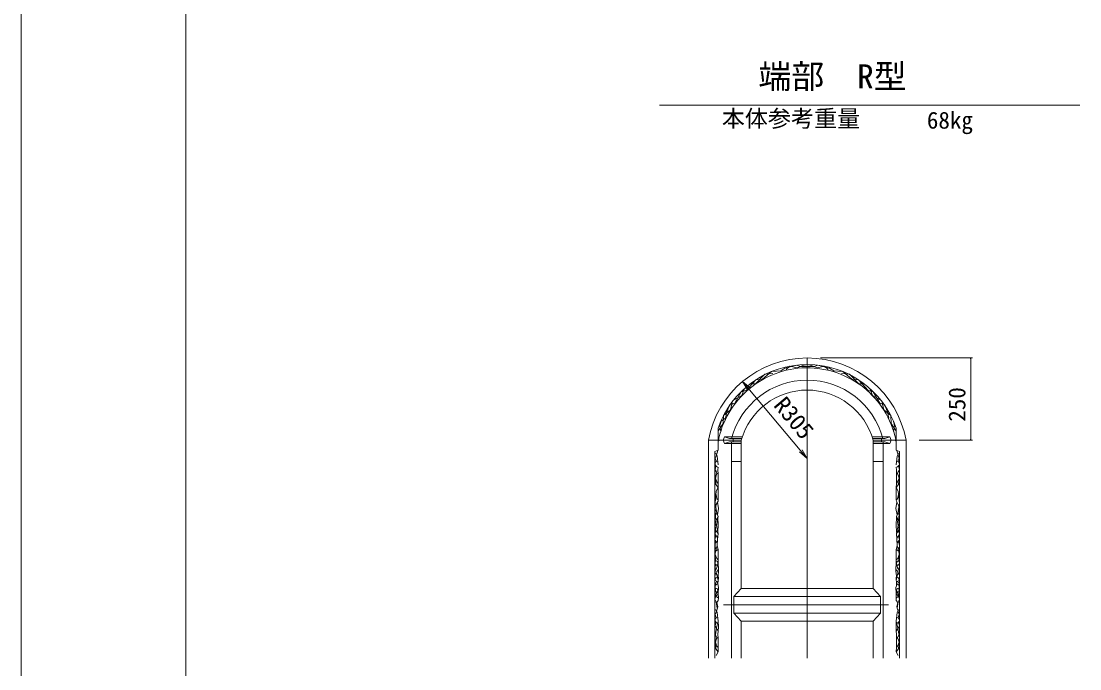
# Model space of a CAD drawing. Units: millimetres on the paper. Extents: x -5 to 836, y 1 to 595.
# Drawn here: x -5.3 to 155.3, y 199.8 to 298.2 of the extents above; entities that cross this region are included whole.
import ezdxf
from ezdxf.enums import TextEntityAlignment as Align

# ---------------------------------------------------------------- set-up
doc = ezdxf.new("R2010")
doc.units = ezdxf.units.MM
doc.linetypes.add('USER1', pattern=[200, 125, -25, 25, -25])
doc.linetypes.add('USER2', pattern=[75, 50, -25])
for name, color, linetype, lineweight in [('0_2', 7, 'Continuous', 18), ('D-STR-DIM（寸法）', 7, 'Continuous', 18), ('D-STR-HTXT（旗揚げ）', 4, 'Continuous', 18), ('D-STR-STRn（構造物）', 7, 'Continuous', 18), ('D-STR-TXT（文字）', 7, 'Continuous', 18), ('D-STR（構造物外形線）', 1, 'Continuous', 18), ('D-TTL(外枠）', 2, 'Continuous', 18), ('DEFPOINTS_3', 8, 'Continuous', 18)]:
    doc.layers.add(name, color=color, linetype=linetype, lineweight=lineweight)
doc.styles.add('ＭＳ ゴシック', font='')
doc.styles.get('ＭＳ ゴシック').set_extended_font_data('MS Gothic')

msp = doc.modelspace()

# ---------------------------------------------------------------- linework, layer by layer
at = {"layer": '0_2'}
for p, q in [((138.773, 246.901), (138.798, 247.051)), ((138.798, 247.051), (138.823, 246.901)), ((138.798, 234.551), (138.773, 234.701)), ((138.823, 234.701), (138.798, 234.551))]:
    msp.add_line(p, q, dxfattribs=at)
at = {"layer": '0_2', "color": 9}
for p, q in [((138.798, 247.051), (138.798, 247.031)), ((138.798, 234.551), (138.798, 234.571))]:
    msp.add_line(p, q, dxfattribs=at)
at = {"layer": 'D-STR-DIM（寸法）'}
for p, q in [((115.974, 247.051), (139.048, 247.051)), ((138.798, 247.031), (138.798, 234.571)), ((130.974, 234.551), (139.048, 234.551))]:
    msp.add_line(p, q, dxfattribs=at)
at = {"layer": 'D-STR-HTXT（旗揚げ）'}
for p, q in [((91.555, 285.433), (155.339, 285.433)), ((113.974, 231.801), (104.172, 243.483)), ((104.945, 242.173), (104.172, 243.483)), ((104.172, 243.483), (105.328, 242.495)), ((113.974, 231.801), (113.202, 233.111)), ((112.819, 232.789), (113.974, 231.801))]:
    msp.add_line(p, q, dxfattribs=at)
at = {"layer": 'D-STR-STRn（構造物）', "linetype": 'USER2'}
for p, q in [((110.572, 245.495), (112.383, 245.937)), ((111.351, 245.811), (110.803, 245.284)), ((112.467, 245.558), (111.351, 245.811)), ((112.383, 245.937), (112.867, 245.748)), ((113.33, 245.895), (112.467, 245.558)), ((113.974, 246.051), (113.33, 245.895)), ((113.974, 246.051), (114.618, 245.895)), ((114.618, 245.895), (115.482, 245.558)), ((115.566, 245.937), (115.082, 245.748)), ((115.482, 245.558), (116.598, 245.811)), ((117.377, 245.495), (115.566, 245.937)), ((116.598, 245.811), (117.146, 245.284)), ((107.56, 244.589), (106.149, 243.136)), ((107.202, 243.831), (108.571, 244.989)), ((108.782, 244.674), (107.56, 244.589)), ((108.571, 244.989), (109.329, 245.032)), ((109.329, 245.032), (109.961, 245.095)), ((109.961, 245.095), (110.572, 245.495)), ((112.867, 245.748), (113.899, 245.769)), ((115.082, 245.748), (114.05, 245.769)), ((117.988, 245.095), (117.377, 245.495)), ((118.62, 245.032), (117.988, 245.095)), ((119.378, 244.989), (118.62, 245.032)), ((119.167, 244.674), (120.389, 244.589)), ((120.747, 243.831), (119.378, 244.989)), ((120.389, 244.589), (121.8, 243.136)), ((104.717, 242.104), (106.191, 243.726)), ((106.149, 243.136), (105.412, 243.136)), ((106.191, 243.726), (107.202, 243.831)), ((121.758, 243.726), (120.747, 243.831)), ((123.232, 242.104), (121.758, 243.726)), ((121.8, 243.136), (122.537, 243.136)), ((104.064, 241.346), (102.906, 240.693)), ((102.969, 240.188), (103.959, 241.915)), ((103.959, 241.915), (104.717, 242.104)), ((104.422, 242.315), (104.064, 241.346)), ((123.99, 241.915), (123.232, 242.104)), ((123.527, 242.315), (123.885, 241.346)), ((123.885, 241.346), (125.043, 240.693)), ((124.98, 240.188), (123.99, 241.915)), ((101.79, 238.84), (102.19, 239.935)), ((102.19, 239.935), (102.969, 240.188)), ((102.59, 240.251), (102.337, 239.177)), ((125.759, 239.935), (124.98, 240.188)), ((125.359, 240.251), (125.611, 239.177)), ((126.159, 238.84), (125.759, 239.935)), ((100.905, 237.45), (101.579, 237.913)), ((101.284, 238.335), (101.221, 237.113)), ((102.337, 239.177), (101.284, 238.335)), ((101.579, 237.913), (101.79, 238.84)), ((125.611, 239.177), (126.664, 238.335)), ((126.37, 237.913), (126.159, 238.84)), ((126.664, 238.335), (126.728, 237.113)), ((101.221, 237.113), (100.526, 236.018)), ((100.737, 236.755), (100.905, 237.45)), ((100.863, 235.892), (100.737, 236.755)), ((126.728, 237.113), (127.423, 236.018)), ((127.212, 236.755), (127.044, 237.45)), ((127.086, 235.892), (127.212, 236.755)), ((101.224, 234.551), (101.424, 235.051)), ((101.224, 234.551), (101.424, 234.051)), ((101.424, 235.051), (102.174, 234.801)), ((101.424, 235.051), (104.126, 235.051)), ((102.174, 234.801), (102.724, 234.801)), ((126.524, 235.051), (123.823, 235.051)), ((125.774, 234.801), (125.224, 234.801)), ((126.524, 235.051), (125.774, 234.801)), ((126.724, 234.551), (126.524, 235.051)), ((126.724, 234.551), (126.524, 234.051)), ((100.398, 233.02), (100.134, 232.132)), ((101.424, 234.051), (102.174, 234.301)), ((101.424, 234.051), (103.974, 234.051)), ((102.174, 234.301), (102.724, 234.301)), ((126.524, 234.051), (123.974, 234.051)), ((125.774, 234.301), (125.224, 234.301)), ((126.524, 234.051), (125.774, 234.301)), ((127.551, 233.02), (127.815, 232.132)), ((99.974, 232.851), (100.008, 232.555)), ((100.008, 232.555), (100.135, 232.474)), ((100.134, 232.132), (100.012, 231.842)), ((100.012, 231.842), (100.157, 231.406)), ((100.227, 231.383), (100.012, 231.163)), ((100.135, 232.474), (100.332, 232.138)), ((100.157, 231.406), (100.407, 231.331)), ((100.332, 232.138), (100.46, 230.84)), ((127.616, 232.138), (127.489, 230.84)), ((127.792, 231.406), (127.542, 231.331)), ((127.813, 232.474), (127.616, 232.138)), ((127.722, 231.383), (127.937, 231.163)), ((127.937, 231.842), (127.792, 231.406)), ((127.941, 232.555), (127.813, 232.474)), ((127.815, 232.132), (127.937, 231.842)), ((127.974, 232.851), (127.941, 232.555)), ((100.012, 231.163), (99.989, 230.82)), ((99.989, 230.82), (100.209, 230.553)), ((100.128, 230.652), (99.989, 230.043)), ((99.989, 230.043), (100.192, 229.747)), ((100.064, 229.908), (100.272, 229.538)), ((100.209, 230.553), (100.354, 230.478)), ((100.474, 230.482), (100.409, 230.034)), ((100.409, 230.034), (100.449, 229.407)), ((127.474, 230.482), (127.54, 230.034)), ((127.54, 230.034), (127.499, 229.407)), ((127.739, 230.553), (127.594, 230.478)), ((127.884, 229.908), (127.677, 229.538)), ((127.96, 230.82), (127.739, 230.553)), ((127.96, 230.043), (127.757, 229.747)), ((127.821, 230.652), (127.96, 230.043)), ((127.937, 231.163), (127.96, 230.82)), ((99.985, 229.524), (100.112, 227.843)), ((100.272, 229.538), (100.041, 228.815)), ((100.041, 228.815), (100.257, 228.222)), ((100.257, 228.222), (100.449, 228.006)), ((100.272, 229.538), (100.449, 229.407)), ((100.449, 229.407), (100.449, 228.006)), ((127.677, 229.538), (127.499, 229.407)), ((127.499, 229.407), (127.499, 228.006)), ((127.692, 228.222), (127.499, 228.006)), ((127.677, 229.538), (127.908, 228.815)), ((127.908, 228.815), (127.692, 228.222)), ((127.964, 229.524), (127.837, 227.843)), ((100.167, 226.804), (99.994, 224.994)), ((100.112, 227.843), (100.467, 227.393)), ((100.467, 227.393), (100.167, 226.804)), ((100.449, 228.006), (100.467, 227.393)), ((100.467, 227.393), (100.453, 225.52)), ((127.499, 228.006), (127.482, 227.393)), ((127.837, 227.843), (127.482, 227.393)), ((127.482, 227.393), (127.782, 226.804)), ((127.482, 227.393), (127.496, 225.52)), ((127.782, 226.804), (127.955, 224.994)), ((99.994, 224.994), (100.24, 223.422)), ((100.137, 226.311), (100.282, 225.678)), ((100.44, 225.322), (100.163, 224.807)), ((100.282, 225.678), (100.453, 225.52)), ((100.37, 225.13), (100.511, 224.172)), ((100.453, 225.52), (100.44, 225.322)), ((127.578, 225.13), (127.438, 224.172)), ((127.667, 225.678), (127.496, 225.52)), ((127.496, 225.52), (127.509, 225.322)), ((127.509, 225.322), (127.786, 224.807)), ((127.812, 226.311), (127.667, 225.678)), ((127.955, 224.994), (127.709, 223.422)), ((100.15, 224.161), (100.005, 223.752)), ((100.005, 223.752), (100.044, 223.264)), ((100.044, 223.264), (100.24, 223.422)), ((100.163, 224.807), (100.097, 224.543)), ((100.24, 223.422), (100.449, 222.994)), ((100.511, 224.172), (100.344, 223.224)), ((127.438, 224.172), (127.605, 223.224)), ((127.709, 223.422), (127.5, 222.994)), ((127.905, 223.264), (127.709, 223.422)), ((127.786, 224.807), (127.852, 224.543)), ((127.799, 224.161), (127.944, 223.752)), ((127.944, 223.752), (127.905, 223.264)), ((100.143, 222.42), (100.003, 221.901)), ((100.003, 221.901), (100.073, 220.876)), ((100.189, 221.628), (100.003, 221.901)), ((100.057, 222.828), (100.044, 223.264)), ((100.143, 222.42), (100.057, 222.828)), ((100.449, 222.994), (100.143, 222.42)), ((100.449, 222.994), (100.189, 221.628)), ((100.485, 221.731), (100.423, 220.571)), ((100.432, 222.802), (100.485, 221.731)), ((127.517, 222.802), (127.464, 221.731)), ((127.464, 221.731), (127.526, 220.571)), ((127.5, 222.994), (127.806, 222.42)), ((127.5, 222.994), (127.759, 221.628)), ((127.759, 221.628), (127.946, 221.901)), ((127.806, 222.42), (127.891, 222.828)), ((127.806, 222.42), (127.946, 221.901)), ((127.946, 221.901), (127.876, 220.876)), ((127.891, 222.828), (127.905, 223.264)), ((100.109, 220.073), (99.966, 219.413)), ((100.031, 220.565), (99.986, 220.215)), ((99.986, 220.215), (100.193, 219.995)), ((100.154, 220.72), (100.031, 220.565)), ((100.073, 220.876), (100.445, 220.37)), ((100.189, 221.628), (100.445, 220.37)), ((100.445, 220.37), (100.356, 219.546)), ((127.759, 221.628), (127.504, 220.37)), ((127.876, 220.876), (127.504, 220.37)), ((127.504, 220.37), (127.592, 219.546)), ((127.963, 220.215), (127.756, 219.995)), ((127.795, 220.72), (127.918, 220.565)), ((127.84, 220.073), (127.982, 219.413)), ((127.918, 220.565), (127.963, 220.215)), ((99.966, 219.413), (100.316, 218.973)), ((100.031, 218.94), (99.992, 218.461)), ((100.161, 219.154), (100.031, 218.94)), ((100.33, 218.503), (100.053, 217.712)), ((100.193, 219.995), (100.387, 219.678)), ((100.356, 219.546), (100.33, 218.503)), ((100.33, 218.503), (100.469, 217.979)), ((127.619, 218.503), (127.48, 217.979)), ((127.756, 219.995), (127.562, 219.678)), ((127.592, 219.546), (127.619, 218.503)), ((127.619, 218.503), (127.896, 217.712)), ((127.982, 219.413), (127.633, 218.973)), ((127.788, 219.154), (127.918, 218.94)), ((127.918, 218.94), (127.957, 218.461)), ((99.992, 218.461), (100.005, 218.241)), ((100.053, 217.712), (100, 217.184)), ((100, 217.184), (100.053, 216.313)), ((100.243, 216.576), (100, 217.184)), ((100.005, 218.241), (100.167, 218.041)), ((100.469, 217.979), (100.053, 217.712)), ((100.469, 217.979), (100.475, 216.375)), ((127.48, 217.979), (127.474, 216.375)), ((127.48, 217.979), (127.896, 217.712)), ((127.706, 216.576), (127.949, 217.184)), ((127.944, 218.241), (127.782, 218.041)), ((127.896, 217.712), (127.949, 217.184)), ((127.949, 217.184), (127.896, 216.313)), ((127.957, 218.461), (127.944, 218.241)), ((100.093, 215.712), (99.983, 215.361)), ((99.983, 215.361), (100.076, 214.897)), ((100.127, 216.255), (99.987, 216.012)), ((99.987, 216.012), (100.028, 215.753)), ((100.028, 215.753), (100.325, 215.538)), ((100.053, 216.313), (100.343, 216.129)), ((100.475, 216.375), (100.243, 216.576)), ((100.436, 215.852), (100.251, 215.179)), ((100.343, 216.129), (100.436, 215.852)), ((100.475, 216.375), (100.436, 215.852)), ((100.509, 214.655), (100.47, 216.145)), ((127.44, 214.655), (127.479, 216.145)), ((127.474, 216.375), (127.706, 216.576)), ((127.474, 216.375), (127.513, 215.852)), ((127.606, 216.129), (127.513, 215.852)), ((127.513, 215.852), (127.698, 215.179)), ((127.896, 216.313), (127.606, 216.129)), ((127.921, 215.753), (127.624, 215.538)), ((127.822, 216.255), (127.962, 216.012)), ((127.856, 215.712), (127.965, 215.361)), ((127.965, 215.361), (127.873, 214.897)), ((127.962, 216.012), (127.921, 215.753)), ((100.04, 214.836), (99.974, 214.466)), ((99.974, 214.466), (100.277, 214.15)), ((100.159, 213.649), (99.974, 213.301)), ((99.992, 214.089), (99.977, 213.859)), ((99.977, 213.859), (100.111, 213.562)), ((100.117, 214.315), (99.992, 214.089)), ((100.251, 215.179), (100.04, 214.836)), ((100.356, 213.78), (100.159, 213.649)), ((100.236, 214.616), (100.207, 214.237)), ((100.538, 214.899), (100.236, 214.616)), ((100.277, 214.15), (100.465, 213.275)), ((100.44, 213.945), (100.509, 214.655)), ((100.489, 213.585), (100.44, 213.945)), ((127.411, 214.899), (127.713, 214.616)), ((127.508, 213.945), (127.44, 214.655)), ((127.46, 213.585), (127.508, 213.945)), ((127.672, 214.15), (127.484, 213.275)), ((127.592, 213.78), (127.79, 213.649)), ((127.975, 214.466), (127.672, 214.15)), ((127.698, 215.179), (127.909, 214.836)), ((127.713, 214.616), (127.742, 214.237)), ((127.79, 213.649), (127.974, 213.301)), ((127.832, 214.315), (127.957, 214.089)), ((127.972, 213.859), (127.838, 213.562)), ((127.909, 214.836), (127.975, 214.466)), ((127.957, 214.089), (127.972, 213.859)), ((99.974, 213.301), (100.331, 213.11)), ((100.006, 212.106), (100.023, 212.493)), ((100.331, 212.018), (100.006, 212.106)), ((100.041, 212.819), (100.023, 212.493)), ((100.023, 212.493), (100.217, 212.661)), ((100.235, 213.154), (100.041, 212.819)), ((100.124, 212.074), (100.041, 211.771)), ((100.217, 212.661), (100.428, 212.81)), ((100.331, 213.11), (100.428, 212.81)), ((100.428, 212.81), (100.489, 213.585)), ((100.44, 212.456), (100.428, 212.81)), ((100.509, 212.164), (100.44, 212.456)), ((100.474, 211.351), (100.509, 212.164)), ((127.44, 212.164), (127.508, 212.456)), ((127.474, 211.351), (127.44, 212.164)), ((127.521, 212.81), (127.46, 213.585)), ((127.508, 212.456), (127.521, 212.81)), ((127.617, 213.11), (127.521, 212.81)), ((127.732, 212.661), (127.521, 212.81)), ((127.974, 213.301), (127.617, 213.11)), ((127.617, 212.018), (127.943, 212.106)), ((127.714, 213.154), (127.908, 212.819)), ((127.926, 212.493), (127.732, 212.661)), ((127.824, 212.074), (127.908, 211.771)), ((127.908, 212.819), (127.926, 212.493)), ((127.943, 212.106), (127.926, 212.493)), ((99.973, 210.421), (100.129, 210.859)), ((100.474, 211.351), (99.974, 211.551)), ((100.041, 211.771), (100.124, 211.491)), ((100.1, 211.181), (100.437, 211.639)), ((100.129, 210.859), (100.1, 211.181)), ((100.124, 211.491), (100.437, 211.639)), ((100.129, 210.859), (100.45, 211.171)), ((100.489, 210.587), (100.129, 210.859)), ((100.437, 211.639), (100.331, 212.018)), ((100.437, 211.639), (100.474, 211.351)), ((100.47, 210.207), (100.489, 210.587)), ((100.474, 211.351), (100.489, 210.587)), ((127.474, 211.351), (127.46, 210.587)), ((127.46, 210.587), (127.82, 210.859)), ((127.479, 210.207), (127.46, 210.587)), ((127.512, 211.639), (127.474, 211.351)), ((127.474, 211.351), (127.974, 211.551)), ((127.82, 210.859), (127.499, 211.171)), ((127.512, 211.639), (127.617, 212.018)), ((127.824, 211.491), (127.512, 211.639)), ((127.849, 211.181), (127.512, 211.639)), ((127.82, 210.859), (127.849, 211.181)), ((127.976, 210.421), (127.82, 210.859)), ((127.908, 211.771), (127.824, 211.491)), ((100.148, 209.993), (99.973, 210.421)), ((99.974, 209.101), (100.008, 208.805)), ((100.398, 209.27), (100.134, 208.382)), ((100.148, 209.993), (100.331, 209.058)), ((100.236, 209.915), (100.47, 210.207)), ((100.398, 209.27), (100.236, 209.915)), ((127.713, 209.915), (127.479, 210.207)), ((127.551, 209.27), (127.713, 209.915)), ((127.551, 209.27), (127.815, 208.382)), ((127.8, 209.993), (127.618, 209.058)), ((127.8, 209.993), (127.976, 210.421)), ((127.974, 209.101), (127.941, 208.805)), ((100.012, 207.413), (99.989, 207.07)), ((100.008, 208.805), (100.135, 208.724)), ((100.134, 208.382), (100.012, 208.092)), ((100.012, 208.092), (100.157, 207.656)), ((100.227, 207.633), (100.012, 207.413)), ((100.135, 208.724), (100.332, 208.388)), ((100.157, 207.656), (100.407, 207.581)), ((100.332, 208.388), (100.46, 207.09)), ((127.616, 208.388), (127.489, 207.09)), ((127.792, 207.656), (127.542, 207.581)), ((127.813, 208.724), (127.616, 208.388)), ((127.722, 207.633), (127.937, 207.413)), ((127.937, 208.092), (127.792, 207.656)), ((127.941, 208.805), (127.813, 208.724)), ((127.815, 208.382), (127.937, 208.092)), ((127.937, 207.413), (127.96, 207.07)), ((100.17, 205.698), (99.985, 204.574)), ((99.989, 207.07), (100.209, 206.803)), ((100.128, 206.902), (99.989, 206.293)), ((99.989, 206.293), (100.192, 205.997)), ((100.251, 206.266), (100.17, 205.698)), ((100.192, 205.997), (100.474, 205.532)), ((100.209, 206.803), (100.354, 206.728)), ((100.46, 207.09), (100.251, 206.266)), ((100.46, 207.09), (100.49, 206.215)), ((100.49, 206.215), (100.474, 205.532)), ((127.489, 207.09), (127.458, 206.215)), ((127.458, 206.215), (127.474, 205.532)), ((127.757, 205.997), (127.474, 205.532)), ((127.489, 207.09), (127.698, 206.266)), ((127.739, 206.803), (127.594, 206.728)), ((127.698, 206.266), (127.779, 205.698)), ((127.96, 207.07), (127.739, 206.803)), ((127.96, 206.293), (127.757, 205.997)), ((127.779, 205.698), (127.964, 204.574)), ((127.821, 206.902), (127.96, 206.293)), ((99.985, 204.574), (100.112, 202.893)), ((100.272, 204.588), (100.041, 203.865)), ((100.064, 204.958), (100.272, 204.588)), ((100.272, 204.588), (100.449, 204.457)), ((100.474, 205.532), (100.409, 205.084)), ((100.409, 205.084), (100.449, 204.457)), ((100.449, 204.457), (100.449, 203.056)), ((127.474, 205.532), (127.54, 205.084)), ((127.54, 205.084), (127.499, 204.457)), ((127.677, 204.588), (127.499, 204.457)), ((127.499, 204.457), (127.499, 203.056)), ((127.884, 204.958), (127.677, 204.588)), ((127.677, 204.588), (127.908, 203.865)), ((127.964, 204.574), (127.837, 202.893)), ((100.041, 203.865), (100.257, 203.272)), ((100.112, 202.893), (100.467, 202.443)), ((100.467, 202.443), (100.167, 201.854)), ((100.257, 203.272), (100.449, 203.056)), ((100.449, 203.056), (100.467, 202.443)), ((127.499, 203.056), (127.482, 202.443)), ((127.837, 202.893), (127.482, 202.443)), ((127.482, 202.443), (127.782, 201.854)), ((127.692, 203.272), (127.499, 203.056)), ((127.908, 203.865), (127.692, 203.272))]:
    msp.add_line(p, q, dxfattribs=at)
at = {"layer": 'D-STR-STRn（構造物）', "linetype": 'USER1'}
for p, q in [((113.974, 201.446), (113.974, 247.051)), ((102.474, 231.301), (103.974, 231.301)), ((125.474, 231.301), (123.974, 231.301)), ((126.322, 209.551), (101.295, 209.551))]:
    msp.add_line(p, q, dxfattribs=at)
at = {"layer": 'D-STR-STRn（構造物）', "linetype": 'USER2'}
msp.add_arc((113.974, 231.801), 13.75, 11.96747, 169.61114, dxfattribs=at)
at = {"layer": 'D-STR（構造物外形線）'}
for p, q in [((100.474, 236.363), (100.474, 234.701)), ((127.474, 236.363), (127.474, 234.701)), ((98.974, 234.551), (98.974, 201.446)), ((98.974, 234.551), (103.974, 234.551)), ((98.974, 234.551), (103.974, 234.551)), ((100.474, 234.701), (100.624, 234.551)), ((100.474, 234.401), (100.624, 234.551)), ((102.724, 234.801), (102.724, 234.551)), ((102.724, 234.801), (104.047, 234.801)), ((102.724, 234.301), (102.724, 234.551)), ((103.974, 212.051), (103.974, 234.551)), ((125.224, 234.801), (123.902, 234.801)), ((123.974, 212.051), (123.974, 234.551)), ((128.974, 234.551), (123.974, 234.551)), ((128.974, 234.551), (123.974, 234.551)), ((125.224, 234.801), (125.224, 234.551)), ((125.224, 234.301), (125.224, 234.551)), ((127.474, 234.701), (127.324, 234.551)), ((127.474, 234.401), (127.324, 234.551)), ((128.974, 234.551), (128.974, 201.446)), ((100.474, 233.051), (99.974, 232.851)), ((100.474, 233.051), (100.474, 234.401)), ((102.474, 234.301), (102.474, 201.446)), ((102.724, 234.301), (103.974, 234.301)), ((125.224, 234.301), (123.974, 234.301)), ((125.474, 234.301), (125.474, 201.446)), ((127.474, 233.051), (127.474, 234.401)), ((127.474, 233.051), (127.974, 232.851)), ((99.974, 232.851), (99.974, 201.446)), ((127.974, 232.851), (127.974, 201.446)), ((103.974, 212.051), (102.832, 210.801)), ((123.974, 212.051), (103.974, 212.051)), ((123.974, 212.051), (125.117, 210.801)), ((125.117, 210.801), (102.832, 210.801)), ((102.832, 208.301), (102.832, 210.801)), ((125.117, 208.301), (125.117, 210.801)), ((125.117, 208.301), (102.832, 208.301)), ((103.974, 207.051), (102.832, 208.301)), ((123.974, 207.051), (125.117, 208.301)), ((103.974, 207.051), (103.974, 201.446)), ((123.974, 207.051), (103.974, 207.051)), ((123.974, 207.051), (123.974, 201.446))]:
    msp.add_line(p, q, dxfattribs=at)
for radius, start, end in [(15.25, 10.38886, 169.61114), (14.25, 18.67172, 161.32828), (11.871, 14.63804, 165.36196), (10.371, 15.37625, 164.62375)]:
    msp.add_arc((113.974, 231.801), radius, start, end, dxfattribs=at)
at = {"layer": 'D-TTL(外枠）'}
msp.add_line((19.704, 21.199), (19.704, 575.199), dxfattribs=at)
at = {"layer": 'DEFPOINTS_3'}
msp.add_line((-5.296, 1.199), (-5.296, 595.199), dxfattribs=at)

# ---------------------------------------------------------------- texts
at = {"layer": 'D-STR-STRn（構造物）', "style": 'ＭＳ ゴシック'}
msp.add_text('250', height=2.566, rotation=90, dxfattribs=at).set_placement((138.748, 237.372), align=Align.BOTTOM_LEFT)
at = {"layer": 'D-STR-TXT（文字）', "style": 'ＭＳ ゴシック'}
for s, height, p in [('端部\u3000R型', 3.666, (106.557, 286.882)), ('本体参考重量', 2.566, (101.013, 281.366)), ('68kg', 2.566, (132.132, 281.102))]:
    msp.add_text(s, height=height, dxfattribs=at).set_placement(p, align=Align.BOTTOM_LEFT)
msp.add_text('R305', height=2.566, rotation=310, dxfattribs=at).set_placement((108.154, 239.298), align=Align.BOTTOM_LEFT)

doc.saveas('drawing.dxf')
